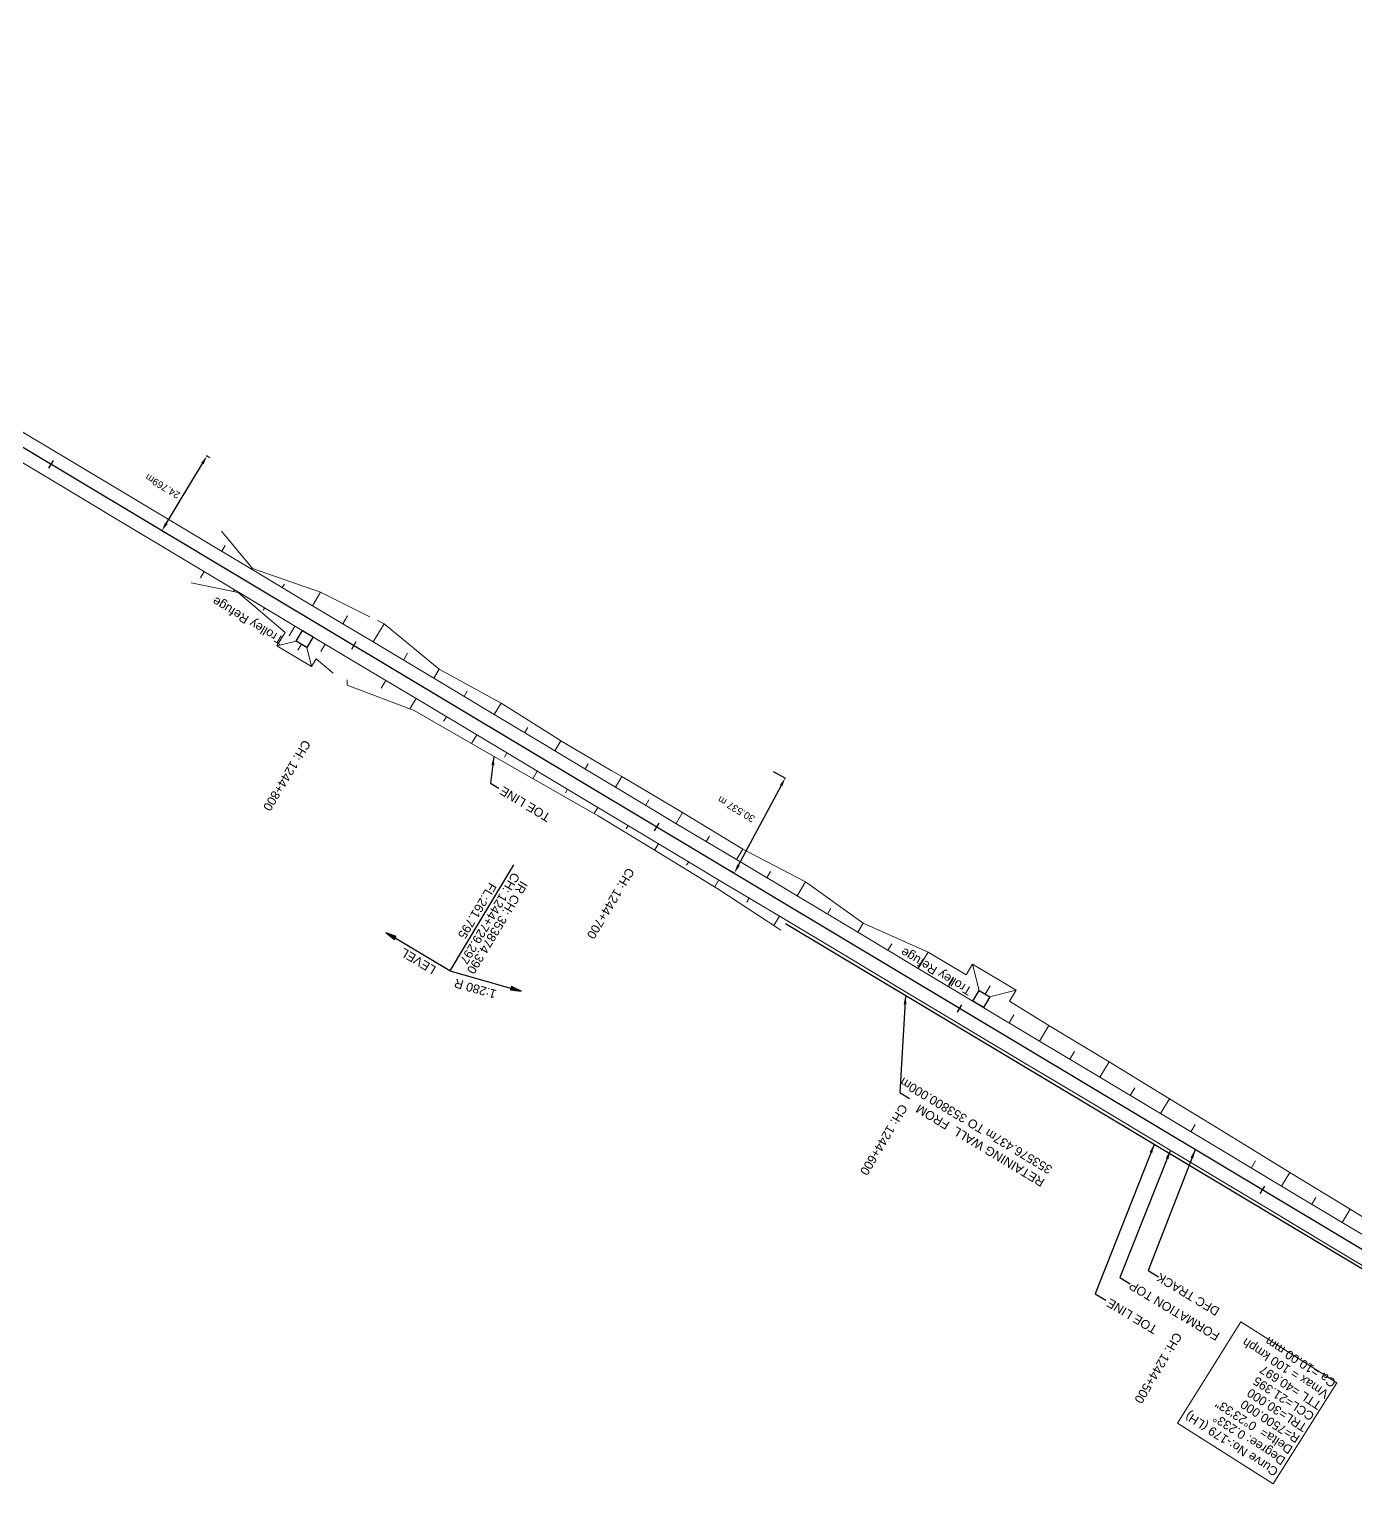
# Model space of a CAD drawing. Header units: metres. Extents: x 593990 to 610403, y 3402023 to 3411833.
# Drawn here: x 599210.5 to 599586.4, y 3408407.2 to 3408819.4 of the extents above; entities that cross this region are included whole.
import ezdxf
from ezdxf.enums import TextEntityAlignment as Align

# ---------------------------------------------------------------- set-up
doc = ezdxf.new("R2010")
doc.units = ezdxf.units.M
doc.header["$MEASUREMENT"] = 0
doc.header["$PDSIZE"] = 1
doc.linetypes.add('CENTER2', pattern=[1.125, 0.75, -0.125, 0.125, -0.125])
for name, color, linetype, lineweight in [('C-ALIG-DG-LINE', 1, 'CENTER2', 70), ('C-ALIG-LABL-DG', 1, 'Continuous', 25), ('Proposed Curve_Details', 10, 'Continuous', 0), ('PROPOSED DFCC TOE LINE', 18, 'Continuous', 0), ('PROPOSED DFCC TOE SLOPES', 239, 'Continuous', 0), ('PROPOSED DFCC TRACK', 1, 'Continuous', 0), ('PROPOSED FORMATION LINE - PLAN', 187, 'Continuous', 0), ('PROPOSED GRADES IN PLAN', 10, 'Continuous', 0), ('PROPOSED RETAINING WALL', 154, 'Continuous', 30)]:
    doc.layers.add(name, color=color, linetype=linetype, lineweight=lineweight)
doc.layers.add('Trolley Refuse', color=10, linetype='Continuous')
doc.styles.add('Arial', font='arial.ttf')
doc.styles.get("Standard").update_dxf_attribs({"font": 'arial.ttf'})
doc.styles.add('Style-Arial', font='arial.ttf')
doc.dimstyles.new('ISO-25', dxfattribs={"dimtxt": 2.5, "dimasz": 2.5, "dimexe": 1.25, "dimexo": 0.625, "dimtad": 1, "dimtxsty": 'Standard', "dimcen": 2.5, "dimadec": 0, "dimazin": 0, "dimtfac": 1, "dimtmove": 0, "dimatfit": 3, "dimfxl": 1, "dimarcsym": 0})
doc.dimstyles.get("Standard").update_dxf_attribs({"dimtxt": 0.18, "dimasz": 0.18, "dimexe": 0.18, "dimexo": 0.0625, "dimgap": 0.09, "dimtad": 0, "dimtih": 1, "dimtoh": 1, "dimdec": 4, "dimzin": 0, "dimdsep": 46, "dimtxsty": 'Standard', "dimcen": 0.09, "dimadec": 0, "dimazin": 0, "dimtfac": 1, "dimtdec": 4, "dimtofl": 0, "dimtmove": 0, "dimatfit": 3, "dimfxl": 1, "dimtolj": 1, "dimtzin": 0, "dimarcsym": 0})

# ---------------------------------------------------------------- blocks, each defined once
blk = doc.blocks.new('*D80')
at = {"layer": 'Defpoints', "color": 0, "transparency": 16777216}
for p in [(599421.21, 3408609.05), (599424.7, 3408607.18), (599406.8, 3408582.13)]:
    blk.add_point(p, dxfattribs=at)
at = {"layer": 'PROPOSED DFCC TRACK', "color": 0, "lineweight": -2, "transparency": 16777216}
for p, q in [((599421.32, 3408608.99), (599424.81, 3408607.12)), ((599411.47, 3408582.46), (599423.52, 3408604.98)), ((599406.91, 3408582.07), (599410.4, 3408580.2))]:
    blk.add_line(p, q, dxfattribs=at)
at = {"layer": 'PROPOSED DFCC TRACK', "color": 0, "transparency": 16777216}
for points in [[(599423.15, 3408605.18), (599423.88, 3408604.78), (599424.7, 3408607.18)], [(599411.1, 3408582.66), (599411.84, 3408582.27), (599410.29, 3408580.26)]]:
    blk.add_solid(points, dxfattribs=at)
at = {"layer": 'PROPOSED DFCC TRACK', "color": 0, "lineweight": 0, "transparency": 16777216, "insert": (599410.83, 3408598.34), "char_height": 2, "attachment_point": 5, "rotation": 149, "style": 'Style-Arial'}
blk.add_mtext('\\A1;\\A1;30.537 m', dxfattribs=at)
blk = doc.blocks.new('TerminatorOpen_0.5')
at = {"color": 0, "linetype": 'ByBlock', "lineweight": -2}
for q in [(-1, 0.25), (-1, 0), (-1, -0.25)]:
    blk.add_line((0, 0), q, dxfattribs=at)
blk = doc.blocks.new('*D95')
at = {"layer": 'Defpoints', "color": 0, "transparency": 16777216}
for p in [(599260.88, 3408698.42), (599261.88, 3408697.81), (599249.1, 3408676.6)]:
    blk.add_point(p, dxfattribs=at)
at = {"layer": 'PROPOSED DFCC TRACK', "color": 0, "lineweight": -2, "transparency": 16777216}
for p, q in [((599261.78, 3408697.88), (599260.78, 3408698.48)), ((599249.39, 3408679.34), (599259.59, 3408696.27)), ((599248.99, 3408676.66), (599248, 3408677.26))]:
    blk.add_line(p, q, dxfattribs=at)
at = {"layer": 'PROPOSED DFCC TRACK', "color": 0, "transparency": 16777216}
for points in [[(599259.24, 3408696.49), (599259.95, 3408696.06), (599260.88, 3408698.42)], [(599249.04, 3408679.56), (599249.75, 3408679.13), (599248.1, 3408677.2)]]:
    blk.add_solid(points, dxfattribs=at)
at = {"layer": 'PROPOSED DFCC TRACK', "color": 0, "lineweight": 0, "transparency": 16777216, "insert": (599248.32, 3408689.84), "char_height": 2, "attachment_point": 5, "rotation": 149, "style": 'Style-Arial'}
blk.add_mtext('\\A1;24.769m', dxfattribs=at)
blk = doc.blocks.new('Direction')
h = blk.add_hatch(color=256)
h.dxf.hatch_style = 1
h.paths.add_polyline_path([(-5.54, 0), (-4.75, -0.13), (-4.75, 0.13)])
blk.add_lwpolyline([(-5.54, 0), (-4.75, -0.13), (-4.75, 0.13)], close=True)
blk.add_lwpolyline([(0, 0), (-5.54, 0)])
blk = doc.blocks.new('Tick Hor')
blk.add_lwpolyline([(-0.5, 0), (0.5, 0)])

msp = doc.modelspace()

# ---------------------------------------------------------------- linework, layer by layer
at = {"layer": 'C-ALIG-DG-LINE', "color": 1, "linetype": 'Continuous', "lineweight": 30, "flags": 128}
msp.add_lwpolyline([(599635.0375, 3408445.3986), (599010.7832, 3408819.3637)], dxfattribs=at)
at = {"layer": 'Proposed Curve_Details'}
msp.add_lwpolyline([(599553.7883, 3408453.0535), (599535.8004, 3408424.3779), (599562.9601, 3408407.1546), (599580.973, 3408435.8144), (599553.7883, 3408453.0535)], dxfattribs=at)
at = {"layer": 'PROPOSED DFCC TOE LINE', "lineweight": 0, "flags": 128}
for points in [[(599264.9949, 3408677.0673), (599273.7971, 3408666.5086), (599293.0837, 3408659.7855), (599307.0512, 3408652.8241)], [(599296.6178, 3408636.8843), (599291.8048, 3408640.9573), (599290.4862, 3408638.7561), (599280.7168, 3408644.6085), (599283.0038, 3408648.4263), (599269.7574, 3408659.765), (599256.3714, 3408662.4442)], [(599309.1822, 3408651.762), (599311.0374, 3408650.8374), (599326.6678, 3408638.0109), (599344.1828, 3408628.3306), (599358.1917, 3408619.5441), (599361.1283, 3408617.6995), (599375.3845, 3408609.3259), (599378.3806, 3408607.5806), (599395.5784, 3408597.3707), (599412.6995, 3408587.0328), (599430.4244, 3408577.7028), (599446.7568, 3408566.0483), (599465.1516, 3408557.8365), (599475.9761, 3408551.381), (599477.7821, 3408554.3957), (599490.1165, 3408547.0066), (599488.269, 3408543.9226), (599499.3453, 3408537.0797), (599516.4872, 3408526.7765), (599533.5052, 3408516.2664), (599547.5368, 3408507.7545), (599558.5799, 3408500.9959), (599567.649, 3408495.4264), (599584.7088, 3408484.986), (599601.7674, 3408474.5439)], [(599423.4432, 3408564.0399), (599422.6018, 3408564.6446), (599405.8518, 3408575.602), (599388.7868, 3408586.0336), (599371.6871, 3408596.4073), (599368.6817, 3408598.137), (599354.312, 3408606.3212), (599351.3046, 3408608.0476), (599336.9684, 3408616.2877), (599319.6258, 3408626.2559), (599300.6398, 3408633.4807), (599300.6253, 3408635.0127)]]:
    msp.add_lwpolyline(points, dxfattribs=at)
at = {"layer": 'PROPOSED DFCC TOE SLOPES', "flags": 128}
for points in [[(599265.0744, 3408671.3997), (599266.0456, 3408673.0209)], [(599260.0867, 3408665.6448), (599259.0318, 3408663.8839)], [(599273.6529, 3408666.2607), (599273.8006, 3408666.5073)], [(599268.6652, 3408660.5058), (599268.3859, 3408660.0395)], [(599282.2314, 3408661.1217), (599282.8377, 3408662.1337)], [(599290.8099, 3408655.9827), (599293.087, 3408659.7839)], [(599277.2437, 3408655.3668), (599276.8457, 3408654.7025)], [(599299.3883, 3408650.8436), (599300.7261, 3408653.0767)], [(599285.8222, 3408650.2278), (599284.1535, 3408647.4422)], [(599307.9668, 3408645.7046), (599311.0403, 3408650.835)], [(599286.1271, 3408645.9651), (599280.7168, 3408644.6085)], [(599287.6284, 3408645.0658), (599286.6149, 3408643.3741)], [(599289.1296, 3408644.1665), (599290.4862, 3408638.7561)], [(599294.4007, 3408645.0887), (599293.1429, 3408642.9891)], [(599316.5453, 3408640.5656), (599317.7004, 3408642.4937)], [(599325.1238, 3408635.4266), (599326.6709, 3408638.0092)], [(599311.5576, 3408634.8107), (599310.2198, 3408632.5775)], [(599333.7023, 3408630.2876), (599334.5654, 3408631.7283)], [(599320.1361, 3408629.6717), (599318.375, 3408626.7318)], [(599342.2808, 3408625.1485), (599344.1859, 3408628.3287)], [(599328.7146, 3408624.5327), (599327.9346, 3408623.2306)], [(599337.2931, 3408619.3936), (599335.8259, 3408616.9444)], [(599350.8593, 3408620.0095), (599351.7592, 3408621.5118)], [(599359.4378, 3408614.8705), (599361.1314, 3408617.6977)], [(599345.8716, 3408614.2546), (599345.1844, 3408613.1075)], [(599368.0162, 3408609.7315), (599368.8853, 3408611.1822)], [(599354.4501, 3408609.1156), (599353.1691, 3408606.9773)], [(599376.5947, 3408604.5924), (599378.3837, 3408607.5788)], [(599363.0286, 3408603.9766), (599362.4435, 3408602.9999)], [(599371.6071, 3408598.8376), (599370.545, 3408597.0646)], [(599385.1732, 3408599.4534), (599386.0779, 3408600.9636)], [(599393.7517, 3408594.3144), (599395.5815, 3408597.3688)], [(599380.1856, 3408593.6985), (599379.648, 3408592.8012)], [(599402.3302, 3408589.1754), (599403.2361, 3408590.6876)], [(599388.764, 3408588.5595), (599387.6603, 3408586.717)], [(599410.9087, 3408584.0364), (599412.7027, 3408587.0311)], [(599397.3425, 3408583.4205), (599396.7688, 3408582.4628)], [(599405.921, 3408578.2815), (599404.7276, 3408576.2892)], [(599419.4872, 3408578.8973), (599420.5262, 3408580.6317)], [(599428.0657, 3408573.7583), (599430.4274, 3408577.7007)], [(599414.4995, 3408573.1425), (599413.8114, 3408571.9938)], [(599436.6442, 3408568.6193), (599437.6189, 3408570.2464)], [(599423.078, 3408568.0034), (599421.4983, 3408565.3665)], [(599445.2226, 3408563.4803), (599446.7601, 3408566.0468)], [(599453.8011, 3408558.3413), (599454.8793, 3408560.1411)], [(599462.3796, 3408553.2022), (599465.1547, 3408557.8346)], [(599479.6529, 3408546.9345), (599477.7821, 3408554.3957)], [(599470.9581, 3408548.0632), (599472.3507, 3408550.3879)], [(599481.3353, 3408545.9267), (599482.7329, 3408548.2598)], [(599482.6553, 3408545.1359), (599490.1165, 3408547.0066)], [(599488.1151, 3408537.7852), (599489.4776, 3408540.0597)], [(599496.6936, 3408532.6462), (599499.3484, 3408537.0778)], [(599505.2721, 3408527.5071), (599506.5957, 3408529.7167)], [(599513.8506, 3408522.3681), (599516.4903, 3408526.7746)], [(599522.429, 3408517.2291), (599523.7142, 3408519.3743)], [(599531.0075, 3408512.0901), (599533.5083, 3408516.2646)], [(599539.586, 3408506.9511), (599540.8221, 3408509.0145)], [(599556.743, 3408496.673), (599557.9366, 3408498.6655)], [(599565.3215, 3408491.534), (599567.6521, 3408495.4245)], [(599573.9, 3408486.395), (599575.041, 3408488.2996)], [(599582.4785, 3408481.256), (599584.7119, 3408484.9841)]]:
    msp.add_lwpolyline(points, dxfattribs=at)
at = {"layer": 'PROPOSED DFCC TRACK', "linetype": 'Continuous', "lineweight": 30, "flags": 128}
msp.add_lwpolyline([(599635.0374, 3408445.3986), (599010.7832, 3408819.3637)], dxfattribs=at)
at = {"layer": 'PROPOSED FORMATION LINE - PLAN', "flags": 128}
for points in [[(599599.6323, 3408470.9798), (599582.4753, 3408481.2578), (599565.3184, 3408491.5359), (599548.1614, 3408501.8139), (599531.0044, 3408512.0919), (599513.8474, 3408522.37), (599496.6905, 3408532.648), (599479.5335, 3408542.9261), (599462.3765, 3408553.2041), (599445.2195, 3408563.4821), (599428.0626, 3408573.7602), (599410.9056, 3408584.0382), (599393.7486, 3408594.3163), (599376.5916, 3408604.5943), (599373.6174, 3408606.3761), (599359.4346, 3408614.8724), (599356.4604, 3408616.6541), (599342.2777, 3408625.1504), (599325.1207, 3408635.4284), (599307.9637, 3408645.7065), (599290.8067, 3408655.9845), (599273.6498, 3408666.2626), (599256.4928, 3408676.5406), (599239.3358, 3408686.8186), (599222.1788, 3408697.0967), (599205.0219, 3408707.3747)], [(599595.7781, 3408464.5459), (599578.6211, 3408474.8239), (599561.4641, 3408485.102), (599544.3071, 3408495.38), (599527.1502, 3408505.6581), (599509.9932, 3408515.9361), (599492.8362, 3408526.2142), (599475.6792, 3408536.4922), (599458.5222, 3408546.7702), (599441.3653, 3408557.0483), (599424.2083, 3408567.3263), (599407.0513, 3408577.6044), (599389.8943, 3408587.8824), (599372.7374, 3408598.1604), (599369.7631, 3408599.9422), (599355.5804, 3408608.4385), (599352.6061, 3408610.2202), (599338.4234, 3408618.7165), (599321.2664, 3408628.9946), (599304.1094, 3408639.2726), (599286.9525, 3408649.5507), (599269.7955, 3408659.8287), (599252.6385, 3408670.1067), (599235.4815, 3408680.3848), (599218.3246, 3408690.6628), (599201.1676, 3408700.9409)]]:
    msp.add_lwpolyline(points, dxfattribs=at)
at = {"layer": 'PROPOSED RETAINING WALL', "flags": 128}
msp.add_lwpolyline([(599615.059, 3408451.9179), (599424.7618, 3408565.8749)], dxfattribs=at)
at = {"layer": 'Trolley Refuse'}
for points in [[(599287.9258, 3408648.9676), (599290.9283, 3408647.1689), (599289.1296, 3408644.1665), (599286.1271, 3408645.9651)], [(599479.6529, 3408546.9345), (599482.6553, 3408545.1359), (599480.8567, 3408542.1334), (599477.8542, 3408543.932)]]:
    msp.add_lwpolyline(points, close=True, dxfattribs=at)

# ---------------------------------------------------------------- block references
at = {"layer": 'C-ALIG-LABL-DG', "color": 1, "linetype": 'Continuous', "lineweight": 25}
for name, p, xscale, yscale, zscale, rotation in [('Tick Hor', (599216.6594, 3408696.0318), 2.5, 2.5, 2.5, 239.0759037405221), ('Tick Hor', (599302.4443, 3408644.6416), 2.5, 2.5, 2.5, 239.0759037405221), ('Tick Hor', (599388.2291, 3408593.2514), 2.5, 2.5, 2.5, 239.0759037405221), ('Direction', (599329.6931, 3408552.547), 3.789791541545083, 3.789791541545083, 3.789791541545083, 329.0759037404478), ('Tick Hor', (599474.014, 3408541.8611), 2.5, 2.5, 2.5, 239.0759037405221), ('Tick Hor', (599559.7989, 3408490.4709), 2.5, 2.5, 2.5, 239.0759037405221)]:
    msp.add_blockref(name, p, dxfattribs=dict(at, xscale=xscale, yscale=yscale, zscale=zscale, rotation=rotation))

# ---------------------------------------------------------------- texts
at = {"layer": 'Proposed Curve_Details', "insert": (599580.973, 3408436.4393), "char_height": 2.5, "attachment_point": 7, "rotation": 147, "line_spacing_factor": 0.9, "style": 'Style-Arial'}
msp.add_mtext('Curve No:-179 (LH)\\PDegree: 0.233%%D\\PDelta=  0%%D23\'33"\\PR=7500.000\\PTRL=30.000\\PCCL=21.395\\PTTL =40.697\\PVmax = 100 kmph\\PCa =10.00 mm', dxfattribs=at)
at = {"layer": 'PROPOSED DFCC TOE LINE', "lineweight": 0}
for p in [(599344.8203, 3408604.9458, 306.8582), (599516.7245, 3408459.8251, 306.8582)]:
    msp.add_text('TOE LINE', height=2.5, rotation=149, dxfattribs=at).set_placement(p, align=Align.RIGHT)
at = {"layer": 'PROPOSED DFCC TRACK', "color": 10, "linetype": 'Continuous', "lineweight": -3, "ltscale": 5}
msp.add_text('DFC TRACK', height=2.5, rotation=149, dxfattribs=at).set_placement((599530.8821, 3408467.0661), align=Align.RIGHT)
at = {"layer": 'PROPOSED FORMATION LINE - PLAN', "lineweight": 0}
msp.add_text('FORMATION TOP', height=2.5, rotation=149, dxfattribs=at).set_placement((599523.0674, 3408464.7225, 306.8582), align=Align.RIGHT)
at = {"layer": 'PROPOSED GRADES IN PLAN', "color": 7, "lineweight": 0, "insert": (599350.8119, 3408577.6442), "char_height": 2.5, "attachment_point": 4, "rotation": 239.0759, "line_spacing_factor": 0.84, "style": 'Style-Arial'}
msp.add_mtext('IR CH: 353874.390', dxfattribs=at)
at = {"layer": 'PROPOSED RETAINING WALL', "lineweight": 30, "insert": (599396.2037, 3408551.8691), "char_height": 2.5, "width": 117.779546, "attachment_point": 3, "rotation": 149}
msp.add_mtext('\\pxql;RETAINING WALL  FROM \\P353576.437m TO 353800.000m  ', dxfattribs=at)
at = {"layer": 'Trolley Refuse'}
for p in [(599282.8373, 3408646.9607), (599477.8464, 3408547.5403)]:
    msp.add_text('Trolley Refuge', height=2.5, rotation=149.17669, dxfattribs=at).set_placement(p)

# ---------------------------------------------------------------- dimensions: what is measured, and where the dimension line sits
at = {"layer": 'PROPOSED DFCC TRACK', "color": 10, "lineweight": 0}
for base, p1, p2, angle, text, picture, middle in [((599260.8837, 3408698.4159), (599249.1014, 3408676.5971), (599261.883, 3408697.814), 58.93433, '<>m', '*D95', (599248.3161, 3408689.8377)), ((599424.6966, 3408607.184), (599406.8001, 3408582.1263), (599421.2055, 3408609.0518), 61.85277, '\\A1;<> m', '*D80', (599410.8312, 3408598.3376))]:
    dim = msp.add_linear_dim(base=base, p1=p1, p2=p2, angle=angle, text=text, dimstyle='Standard', override={"dimtxt": 2, "dimasz": 2.5, "dimexe": 0.125, "dimexo": 0.125, "dimgap": 0.125, "dimtad": 1, "dimtih": 0, "dimtoh": 0, "dimdec": 3, "dimzin": 11, "dimtxsty": 'Style-Arial', "dimsah": 1, "dimadec": 4, "dimazin": 3, "dimtmove": 2, "dimatfit": 1, "dimldrblk": 'TerminatorOpen_0.5', "dimfrac": 2, "dimtzin": 11}, dxfattribs=at)
    dim.commit()
    dim.dimension.update_dxf_attribs({"geometry": picture, "text_midpoint": middle, "dimtype": 129, "text_rotation": 149})

# ---------------------------------------------------------------- leaders
at = {"layer": 'PROPOSED DFCC TOE LINE', "lineweight": 0}
for points in [[(599342.1778, 3408613.2934), (599341.2177, 3408605.7289), (599343.5748, 3408604.3091)], [(599529.1845, 3408503.3427), (599512.52, 3408460.9709), (599515.4791, 3408459.1884)]]:
    msp.add_leader(points, dimstyle='ISO-25', override={"dimtxt": 3, "dimasz": 2.5, "dimgap": 0.625, "dimtad": 0, "dimdec": 3, "dimzin": 2, "dimtdec": 3}, dxfattribs=at)
at = {"layer": 'PROPOSED DFCC TRACK', "color": 10, "linetype": 'Continuous', "lineweight": -3, "ltscale": 5}
msp.add_leader([(599540.8092, 3408501.8469, 130.919), (599527.4888, 3408467.6321, 130.919), (599530.4479, 3408465.8496, 130.919)], dimstyle='ISO-25', override={"dimtxt": 3, "dimasz": 2.5, "dimgap": 0.625, "dimtad": 0, "dimdec": 3, "dimzin": 2, "dimtdec": 3}, dxfattribs=at)
at = {"layer": 'PROPOSED FORMATION LINE - PLAN', "lineweight": 0}
msp.add_leader([(599533.7978, 3408501.6758), (599519.4539, 3408465.6496), (599522.413, 3408463.8671)], dimstyle='ISO-25', override={"dimtxt": 3, "dimasz": 2.5, "dimgap": 0.625, "dimtad": 0, "dimdec": 3, "dimzin": 2, "dimtdec": 3}, dxfattribs=at)
at = {"layer": 'PROPOSED RETAINING WALL', "linetype": 'Continuous', "lineweight": 0, "ltscale": 5}
msp.add_leader([(599458.7799, 3408545.5036), (599457.1671, 3408518.0958), (599459.9321, 3408516.3726)], dimstyle='ISO-25', override={"dimtxt": 3, "dimtad": 0, "dimdec": 3, "dimzin": 2, "dimtdec": 3}, dxfattribs=at)

# ---------------------------------------------------------------- next in the draw order: texts
at = {"layer": 'C-ALIG-LABL-DG', "color": 1, "linetype": 'Continuous', "lineweight": 25, "char_height": 2.5, "style": 'Arial', "bg_fill": 3, "box_fill_scale": 1.04, "bg_fill_color": 256, "bg_fill_true_color": 13158600, "bg_fill_transparency": 0}
for s, insert, width, attachment_point, rotation in [('CH: 1244+800', (599289.3387, 3408617.578, 156.3202), 22.502814, 4, 239.075904), ('CH: 1244+729.297\\PFL:261.795', (599339.2296, 3408568.4661), 29.376808, 5, 239.075904), ('CH: 1244+700', (599381.0498, 3408581.3341, 261.3864), 22.502814, 4, 239.075904), ('LEVEL', (599326.0054, 3408553.5484), 10.597766, 7, 149.075904), ('1:280 R', (599331.3584, 3408550.3758), 11.925716, 9, 164.075904), ('CH: 1244+600', (599458.427, 3408514.3849), 22.502814, 4, 239.075904), ('CH: 1244+500', (599536.1709, 3408449.7011), 22.502814, 4, 239.075904)]:
    msp.add_mtext(s, dxfattribs=dict(at, insert=insert, width=width, attachment_point=attachment_point, rotation=rotation))

# ---------------------------------------------------------------- next in the draw order: linework, layer by layer
at = {"layer": 'C-ALIG-LABL-DG', "color": 1, "linetype": 'Continuous', "lineweight": 25}
msp.add_line((599347.6797, 3408582.5717), (599329.6931, 3408552.547), dxfattribs=at)

# ---------------------------------------------------------------- next in the draw order: block references
at = {"layer": 'C-ALIG-LABL-DG', "color": 1, "linetype": 'Continuous', "lineweight": 25, "xscale": 3.789791541545081, "yscale": 3.789791541545081, "zscale": 3.789791541545081, "rotation": 164.0759037404478}
msp.add_blockref('Direction', (599329.6931, 3408552.547), dxfattribs=at)

doc.saveas('drawing.dxf')
